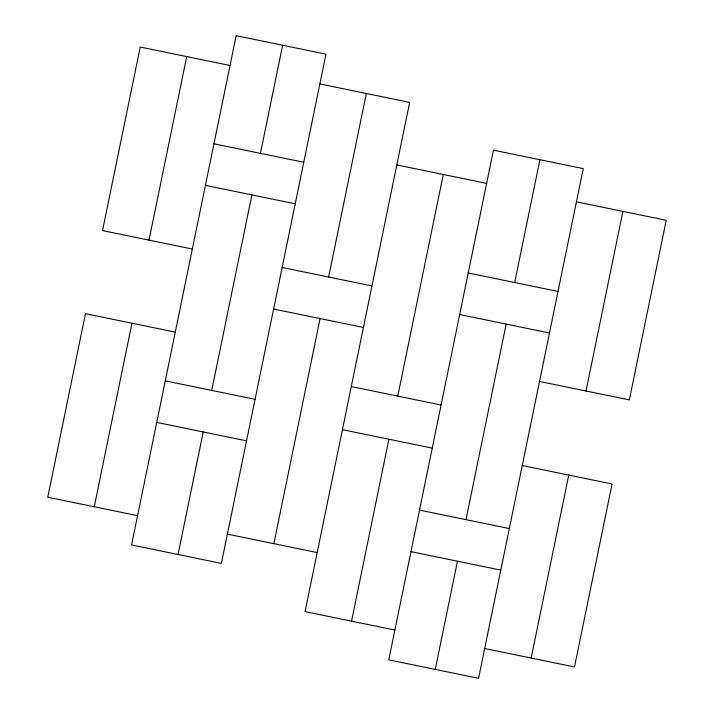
<?xml version="1.0" encoding="UTF-8"?>
<svg xmlns="http://www.w3.org/2000/svg" width="714" height="714" viewBox="0 0 714 714"><rect width="100%" height="100%" fill="white"/><g stroke="black" fill="none" stroke-linecap="round" stroke-linejoin="round"><path stroke-width="1.07" d="M94.248 506.77L131.947 323.237M149.012 240.136L186.711 56.593M178.045 554.501L203.213 431.952M211.746 390.406L251.899 194.904M260.431 153.358L282.637 45.25M273.864 543.666L320.095 318.578M328.627 277.023L366.327 93.489M351.547 621.162L388.916 439.217M397.769 396.109L443.287 174.493M435.237 669.402L457.46 561.204M465.992 519.649L506.164 324.085M514.696 282.53L539.918 159.713M531.162 658.049L568.746 475.069M586.015 391.004L622.903 211.38M230.042 65.492L140.23 47.044L102.53 230.586L192.343 249.034M319.845 83.94L409.657 102.388L305.065 611.612L394.869 630.06M396.805 164.943L486.618 183.391M576.43 201.839L666.233 220.287L629.337 399.902L539.534 381.454M213.95 143.809L303.762 162.257M205.418 185.363L295.23 203.811M468.214 272.989L558.027 291.437M282.146 267.482L371.958 285.93M459.682 314.535L549.485 332.983M273.614 309.028L363.426 327.476M175.269 332.135L85.466 313.687L47.767 497.23L137.57 515.669M351.288 386.56L441.1 405.008M165.264 380.857L255.077 399.304M522.264 465.528L612.076 483.976L574.493 666.956L484.681 648.508M342.434 429.676L432.238 448.124M156.732 422.411L246.535 440.85M419.511 510.099L509.323 528.547M410.978 551.654L500.782 570.102M227.382 534.117L317.194 552.565M236.156 35.7L131.563 544.952L221.367 563.4L325.968 54.148L236.156 35.7M493.445 150.163L388.755 659.852L478.559 678.3L583.249 168.611L493.445 150.163"/></g></svg>
